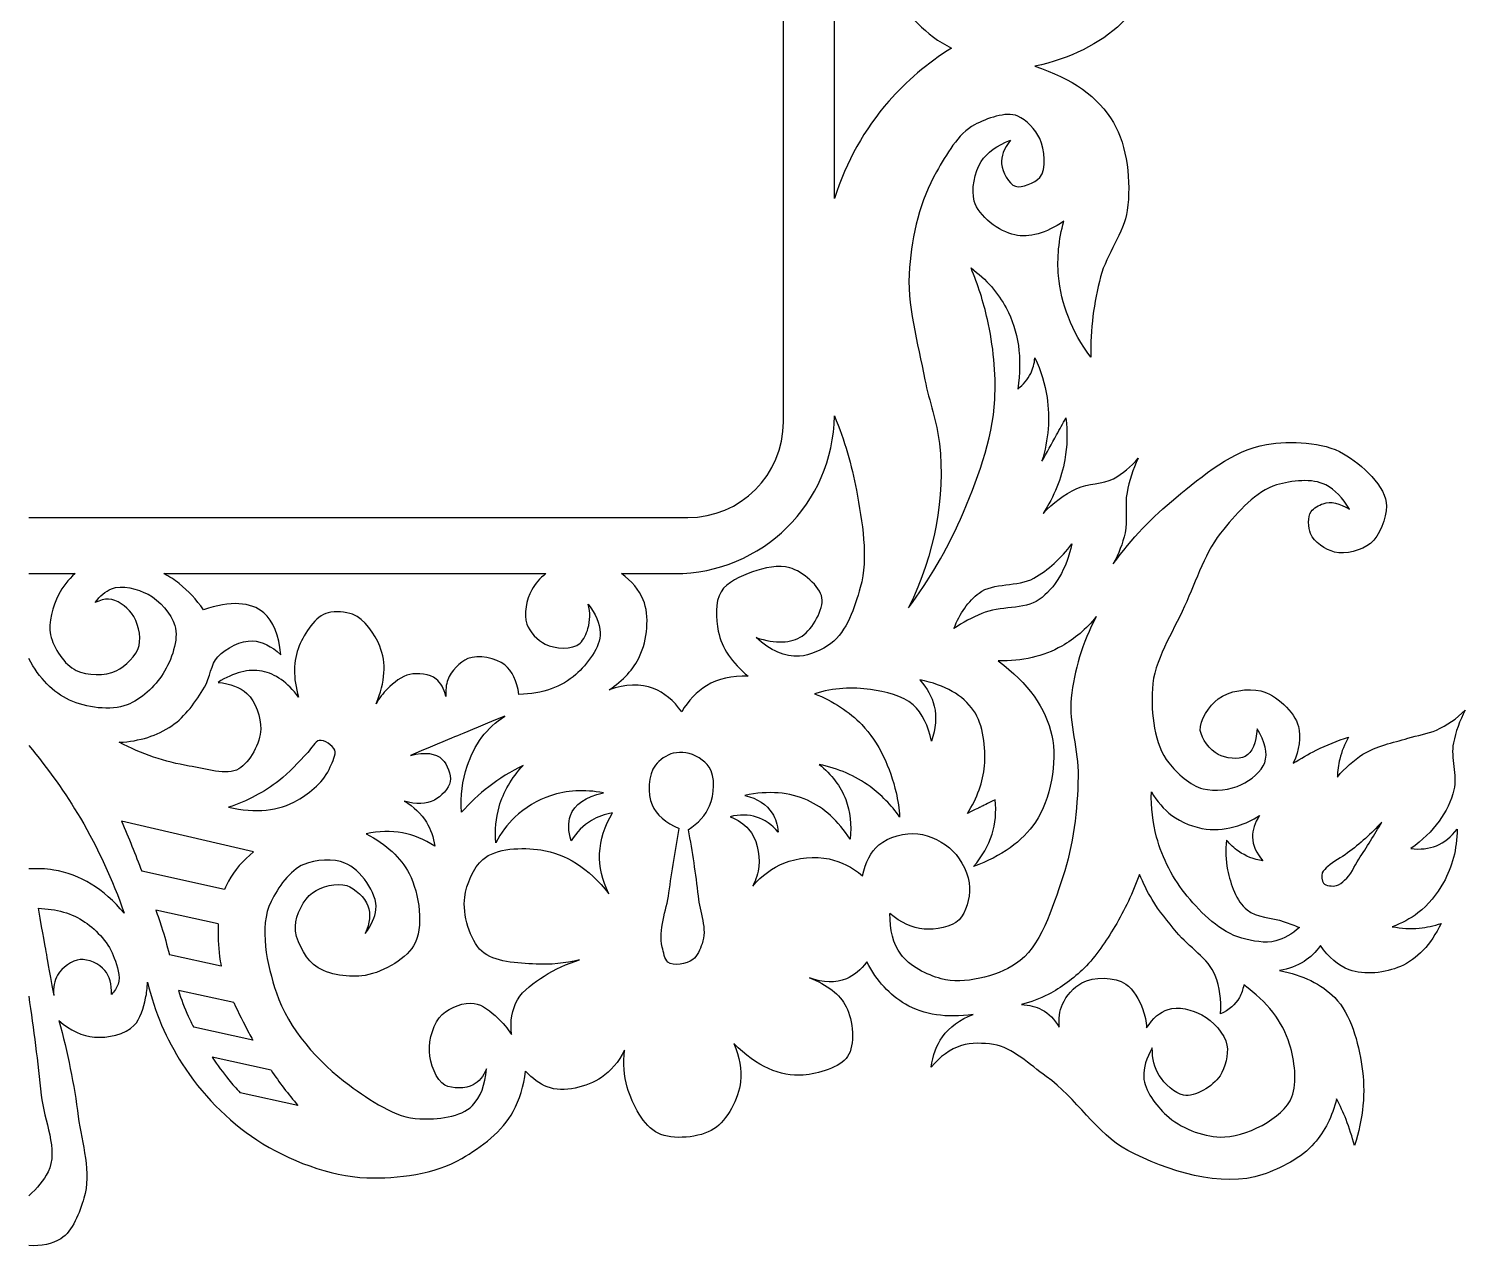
# Model space of a CAD drawing. Header units: millimetres. Extents: x -116 to 322, y -39 to 126.
# Drawn here: x -21 to 69, y -35.1 to 41.2 of the extents above; entities that cross this region are included whole.
import ezdxf

# ---------------------------------------------------------------- set-up
doc = ezdxf.new("R2010")
doc.units = ezdxf.units.MM
doc.linetypes.add('K5LT32770', pattern=[0])

msp = doc.modelspace()

# ---------------------------------------------------------------- linework, layer by layer
at = {"color": 30, "linetype": 'K5LT32770', "true_color": 0xff8000}
for p, q in [((26.321, 16.573), (26.321, 67.011)), ((29.511, 30.563), (29.511, 51.054)), ((-20.969, 10.573), (20.321, 10.573)), ((-20.969, 7.065), (-18.06, 7.065)), ((-12.499, 7.065), (11.437, 7.065)), ((16.169, 7.065), (19.511, 7.065)), ((-6.876, -10.361), (-15.147, -8.448)), ((-8.696, -12.726), (-13.886, -11.589)), ((-9.098, -14.876), (-13.003, -14.021)), ((-8.911, -17.529), (-12.158, -16.818)), ((-8.118, -19.81), (-11.585, -19.051)), ((-6.934, -22.162), (-10.633, -21.351)), ((-5.786, -24.05), (-9.482, -23.24)), ((-4.099, -26.262), (-7.722, -25.468))]:
    msp.add_line(p, q, dxfattribs=at)
for centre, radius, end in [((19.511, 17.065), 10, 359.303), ((20.321, 16.573), 6, 0)]:
    msp.add_arc(centre, radius, 270, end, dxfattribs=at)
for points, knots in [([(42.605, 65.462), (44.752, 64.106), (46.502, 62.47), (47.857, 60.553), (49.19, 58.665), (50.271, 56.34), (50.704, 54.07), (51.062, 52.197), (51.092, 50.089), (50.723, 48.226), (50.255, 45.863), (49.207, 43.155), (47.509, 41.549), (46.116, 40.233), (44.303, 39.333), (42.068, 38.849)], [0, 0, 0, 0, 1, 1, 1, 2, 2, 2, 3, 3, 3, 4, 4, 4, 5, 5, 5, 5]), ([(34.107, 49.781), (33.025, 48.139), (32.598, 46.572), (32.825, 45.081), (33.014, 43.842), (33.834, 42.468), (34.748, 41.52), (35.336, 40.911), (36.036, 40.4), (36.849, 39.988)], [0, 0, 0, 0, 1, 1, 1, 2, 2, 2, 3, 3, 3, 3]), ([(36.849, 39.988), (35.333, 39.026), (34.022, 37.914), (32.917, 36.652), (31.389, 34.908), (30.254, 32.879), (29.511, 30.563)], [0, 0, 0, 0, 1, 1, 1, 2, 2, 2, 2]), ([(42.068, 38.849), (44.402, 38.102), (46.043, 36.927), (46.993, 35.326), (47.867, 33.853), (48.113, 31.596), (47.859, 29.823), (47.654, 28.396), (46.57, 27.093), (46.19, 25.661), (45.76, 24.042), (45.553, 22.366), (45.571, 20.632)], [0, 0, 0, 0, 1, 1, 1, 2, 2, 2, 3, 3, 3, 4, 4, 4, 4]), ([(40.543, 34.213), (40.131, 33.696), (39.945, 33.201), (39.987, 32.729), (40.03, 32.238), (40.449, 31.465), (40.852, 31.328), (41.249, 31.193), (42.072, 31.556), (42.377, 31.884), (42.834, 32.375), (42.69, 33.633), (42.377, 34.316), (42.123, 34.87), (41.534, 35.506), (40.997, 35.726), (40.247, 36.033), (39.062, 35.586), (38.297, 35.181), (37.244, 34.623), (36.532, 33.306), (35.907, 32.234), (34.88, 30.475), (34.384, 28.264), (34.217, 26.238), (34.026, 23.931), (34.736, 21.53), (35.185, 19.21), (35.445, 17.87), (35.946, 16.548), (36.092, 15.213), (36.465, 11.804), (35.823, 8.376), (34.165, 4.929)], [0, 0, 0, 0, 1, 1, 1, 2, 2, 2, 3, 3, 3, 4, 4, 4, 5, 5, 5, 6, 6, 6, 7, 7, 7, 8, 8, 8, 9, 9, 9, 10, 10, 10, 11, 11, 11, 11]), ([(43.882, 29.143), (42.756, 28.378), (41.732, 28.089), (40.811, 28.278), (39.856, 28.473), (38.533, 29.478), (38.276, 30.4), (38.081, 31.101), (38.286, 32.223), (38.709, 32.873), (39.092, 33.462), (39.703, 33.908), (40.543, 34.213)], [0, 0, 0, 0, 1, 1, 1, 2, 2, 2, 3, 3, 3, 4, 4, 4, 4]), ([(45.571, 20.632), (44.377, 22.255), (43.704, 23.952), (43.552, 25.722), (43.457, 26.834), (43.566, 27.974), (43.882, 29.143)], [0, 0, 0, 0, 1, 1, 1, 2, 2, 2, 2]), ([(34.165, 4.929), (35.466, 6.684), (36.547, 8.533), (37.406, 10.476), (38.449, 12.832), (39.422, 15.412), (39.56, 17.962), (39.649, 19.615), (39.465, 21.356), (39.098, 22.988), (38.852, 24.084), (38.51, 25.161), (38.073, 26.218)], [0, 0, 0, 0, 1, 1, 1, 2, 2, 2, 3, 3, 3, 4, 4, 4, 4]), ([(38.073, 26.218), (39.036, 25.486), (39.771, 24.648), (40.278, 23.706), (41.054, 22.26), (41.294, 20.568), (40.996, 18.629)], [0, 0, 0, 0, 1, 1, 1, 2, 2, 2, 2]), ([(40.996, 18.629), (41.361, 18.906), (41.635, 19.231), (41.816, 19.603), (41.959, 19.898), (42.045, 20.223), (42.072, 20.578)], [0, 0, 0, 0, 1, 1, 1, 2, 2, 2, 2]), ([(42.072, 20.578), (42.453, 19.767), (42.707, 18.943), (42.835, 18.105), (43.033, 16.803), (42.926, 15.468), (42.513, 14.099)], [0, 0, 0, 0, 1, 1, 1, 2, 2, 2, 2]), ([(29.511, 16.944), (30.144, 15.423), (30.603, 13.871), (30.887, 12.285), (31.241, 10.305), (31.674, 8.083), (31.133, 6.193), (30.781, 4.965), (30.298, 3.418), (29.287, 2.686), (28.744, 2.294), (27.972, 1.923), (27.318, 1.886), (26.41, 1.834), (25.508, 2.224), (24.61, 3.055)], [0, 0, 0, 0, 1, 1, 1, 2, 2, 2, 3, 3, 3, 4, 4, 4, 5, 5, 5, 5]), ([(42.513, 14.099), (42.817, 14.652), (43.122, 15.204), (43.428, 15.756), (43.626, 16.11), (43.823, 16.465), (44.022, 16.819)], [0, 0, 0, 0, 1, 1, 1, 2, 2, 2, 2]), ([(44.022, 16.819), (44.124, 15.919), (44.1, 15.045), (43.948, 14.198), (43.738, 13.026), (43.284, 11.905), (42.588, 10.835)], [0, 0, 0, 0, 1, 1, 1, 2, 2, 2, 2]), ([(46.981, 7.673), (48.132, 9.248), (49.437, 10.629), (50.897, 11.815), (52.585, 13.188), (54.523, 14.832), (56.584, 15.154), (58.102, 15.391), (60.109, 15.334), (61.406, 14.577), (62.545, 13.913), (64.124, 12.507), (64.106, 11.28), (64.095, 10.549), (63.687, 9.424), (63.096, 8.951), (62.558, 8.521), (61.523, 8.238), (60.85, 8.415), (60.297, 8.56), (59.546, 9.042), (59.346, 9.569), (59.2, 9.954), (59.149, 10.614), (59.387, 10.95), (59.541, 11.167), (59.866, 11.358), (60.129, 11.445), (60.625, 11.608), (61.174, 11.491), (61.777, 11.094)], [0, 0, 0, 0, 1, 1, 1, 2, 2, 2, 3, 3, 3, 4, 4, 4, 5, 5, 5, 6, 6, 6, 7, 7, 7, 8, 8, 8, 9, 9, 9, 10, 10, 10, 10]), ([(42.588, 10.835), (43.216, 11.507), (43.918, 12.027), (44.694, 12.392), (45.401, 12.726), (46.317, 12.641), (47.002, 13.011), (47.576, 13.321), (48.092, 13.747), (48.547, 14.288)], [0, 0, 0, 0, 1, 1, 1, 2, 2, 2, 3, 3, 3, 3]), ([(48.547, 14.288), (48.221, 13.591), (47.988, 12.877), (47.847, 12.145), (47.688, 11.322), (47.908, 10.425), (47.723, 9.61), (47.572, 8.945), (47.324, 8.299), (46.981, 7.673)], [0, 0, 0, 0, 1, 1, 1, 2, 2, 2, 3, 3, 3, 3]), ([(61.777, 11.094), (61.371, 11.811), (60.876, 12.319), (60.294, 12.619), (59.453, 13.052), (58.148, 12.891), (57.223, 12.619), (55.923, 12.237), (54.809, 10.939), (53.905, 9.858), (52.768, 8.498), (52.192, 6.664), (51.453, 5.015), (50.697, 3.328), (49.528, 1.611), (49.433, -0.157), (49.352, -1.673), (49.53, -3.633), (50.464, -4.801), (50.991, -5.46), (51.803, -6.211), (52.61, -6.415), (53.337, -6.6), (54.33, -6.499), (55.015, -6.158), (55.582, -5.875), (56.291, -5.335), (56.474, -4.784), (56.674, -4.184), (56.514, -3.474), (55.993, -2.654)], [0, 0, 0, 0, 1, 1, 1, 2, 2, 2, 3, 3, 3, 4, 4, 4, 5, 5, 5, 6, 6, 6, 7, 7, 7, 8, 8, 8, 9, 9, 9, 10, 10, 10, 10]), ([(36.997, 3.622), (37.373, 4.583), (37.902, 5.325), (38.583, 5.848), (39.467, 6.526), (41.002, 6.213), (42.004, 6.775), (42.916, 7.287), (43.712, 8.008), (44.395, 8.939)], [0, 0, 0, 0, 1, 1, 1, 2, 2, 2, 3, 3, 3, 3]), ([(44.395, 8.939), (44.038, 7.326), (43.351, 6.158), (42.334, 5.436), (41.411, 4.78), (39.869, 5.051), (38.748, 4.57), (38.143, 4.31), (37.559, 3.994), (36.997, 3.622)], [0, 0, 0, 0, 1, 1, 1, 2, 2, 2, 3, 3, 3, 3]), ([(24.61, 3.055), (25.839, 2.664), (26.8, 2.697), (27.492, 3.154), (28.14, 3.581), (28.847, 4.84), (28.732, 5.547), (28.613, 6.268), (27.523, 7.191), (26.723, 7.427), (26.036, 7.63), (25.097, 7.425), (24.373, 7.171), (23.661, 6.921), (22.772, 6.518), (22.407, 5.932), (22.018, 5.304), (22.075, 4.221), (22.236, 3.453), (22.457, 2.405), (23.083, 1.465), (24.117, 0.633)], [0, 0, 0, 0, 1, 1, 1, 2, 2, 2, 3, 3, 3, 4, 4, 4, 5, 5, 5, 6, 6, 6, 7, 7, 7, 7]), ([(-16.803, 5.247), (-16.502, 5.665), (-16.165, 5.953), (-15.79, 6.112), (-15.135, 6.39), (-14.133, 6.106), (-13.49, 5.766), (-12.777, 5.39), (-12.022, 4.547), (-11.808, 3.813), (-11.551, 2.928), (-12.03, 1.635), (-12.55, 0.796), (-13.049, -0.009), (-13.942, -0.837), (-14.8, -1.158), (-15.844, -1.548), (-17.385, -1.34), (-18.411, -0.861), (-19.443, -0.38), (-20.296, 0.486), (-20.969, 1.735)], [0, 0, 0, 0, 1, 1, 1, 2, 2, 2, 3, 3, 3, 4, 4, 4, 5, 5, 5, 6, 6, 6, 7, 7, 7, 7]), ([(-18.06, 7.065), (-18.503, 6.674), (-18.851, 6.233), (-19.103, 5.741), (-19.478, 5.012), (-19.755, 3.989), (-19.598, 3.219), (-19.43, 2.397), (-18.725, 1.352), (-17.99, 0.994), (-17.322, 0.668), (-16.178, 0.64), (-15.493, 0.969), (-14.907, 1.25), (-14.213, 1.94), (-14.059, 2.551), (-13.908, 3.148), (-14.133, 4.074), (-14.528, 4.579), (-14.849, 4.989), (-15.441, 5.464), (-15.963, 5.469), (-16.231, 5.473), (-16.512, 5.398), (-16.803, 5.247)], [0, 0, 0, 0, 1, 1, 1, 2, 2, 2, 3, 3, 3, 4, 4, 4, 5, 5, 5, 6, 6, 6, 7, 7, 7, 8, 8, 8, 8]), ([(-10.028, 4.802), (-10.458, 5.439), (-10.961, 5.983), (-11.536, 6.434), (-11.837, 6.67), (-12.158, 6.88), (-12.499, 7.065)], [0, 0, 0, 0, 1, 1, 1, 2, 2, 2, 2]), ([(11.437, 7.065), (11.051, 6.771), (10.755, 6.43), (10.549, 6.042), (10.228, 5.44), (10.012, 4.511), (10.24, 3.899), (10.419, 3.417), (10.928, 2.87), (11.394, 2.642), (11.99, 2.35), (13.11, 2.263), (13.578, 2.704), (13.803, 2.916), (13.973, 3.305), (14.073, 3.631), (14.217, 4.104), (14.224, 4.613), (14.093, 5.156)], [0, 0, 0, 0, 1, 1, 1, 2, 2, 2, 3, 3, 3, 4, 4, 4, 5, 5, 5, 6, 6, 6, 6]), ([(15.392, -0.222), (16.288, 0.369), (16.926, 1.07), (17.308, 1.88), (17.785, 2.891), (17.95, 4.434), (17.535, 5.424), (17.274, 6.047), (16.818, 6.594), (16.169, 7.065)], [0, 0, 0, 0, 1, 1, 1, 2, 2, 2, 3, 3, 3, 3]), ([(-5.181, 1.983), (-5.284, 3.209), (-5.639, 4.083), (-6.244, 4.604), (-7.055, 5.302), (-8.316, 5.368), (-10.028, 4.802)], [0, 0, 0, 0, 1, 1, 1, 2, 2, 2, 2]), ([(0.801, -1.088), (1.374, 0.279), (1.451, 1.479), (1.03, 2.514), (0.724, 3.269), (0.083, 4.231), (-0.68, 4.513), (-1.123, 4.677), (-1.759, 4.731), (-2.205, 4.616), (-3.011, 4.409), (-3.688, 3.333), (-4.019, 2.535), (-4.404, 1.605), (-4.417, 0.534), (-4.06, -0.68)], [0, 0, 0, 0, 1, 1, 1, 2, 2, 2, 3, 3, 3, 4, 4, 4, 5, 5, 5, 5]), ([(14.093, 5.156), (14.564, 4.544), (14.812, 3.946), (14.835, 3.363), (14.872, 2.454), (14.016, 1.38), (13.31, 0.746), (12.429, -0.045), (11.241, -0.464), (9.745, -0.511)], [0, 0, 0, 0, 1, 1, 1, 2, 2, 2, 3, 3, 3, 3]), ([(45.92, 4.367), (45.047, 2.707), (44.524, 1.01), (44.353, -0.725), (44.195, -2.331), (44.808, -4.007), (44.781, -5.639), (44.745, -7.75), (44.491, -9.959), (43.819, -11.942), (43.166, -13.87), (42.438, -16.374), (40.864, -17.391), (39.655, -18.17), (37.631, -18.705), (36.199, -18.316), (35.308, -18.075), (34.201, -17.529), (33.67, -16.785), (33.194, -16.118), (32.968, -15.264), (32.994, -14.221)], [0, 0, 0, 0, 1, 1, 1, 2, 2, 2, 3, 3, 3, 4, 4, 4, 5, 5, 5, 6, 6, 6, 7, 7, 7, 7]), ([(45.92, 4.367), (45.282, 3.588), (44.561, 2.973), (43.757, 2.522), (42.602, 1.874), (41.276, 1.565), (39.779, 1.595)], [0, 0, 0, 0, 1, 1, 1, 2, 2, 2, 2]), ([(-15.295, -3.507), (-14.015, -3.437), (-12.918, -3.091), (-12.006, -2.469), (-11.166, -1.895), (-10.483, -0.95), (-9.954, -0.045), (-9.607, 0.548), (-9.557, 1.386), (-9.113, 1.859), (-8.603, 2.402), (-7.656, 2.893), (-6.937, 2.848), (-6.347, 2.811), (-5.762, 2.523), (-5.181, 1.983)], [0, 0, 0, 0, 1, 1, 1, 2, 2, 2, 3, 3, 3, 4, 4, 4, 5, 5, 5, 5]), ([(9.745, -0.511), (9.627, 0.343), (9.332, 0.961), (8.859, 1.344), (8.32, 1.78), (7.19, 1.996), (6.551, 1.735), (6.053, 1.533), (5.493, 0.96), (5.294, 0.417), (5.178, 0.101), (5.137, -0.249), (5.17, -0.634)], [0, 0, 0, 0, 1, 1, 1, 2, 2, 2, 3, 3, 3, 4, 4, 4, 4]), ([(-4.06, -0.68), (-4.75, 0.246), (-5.513, 0.789), (-6.347, 0.948), (-7.194, 1.11), (-8.114, 0.876), (-9.109, 0.248)], [0, 0, 0, 0, 1, 1, 1, 2, 2, 2, 2]), ([(39.779, 1.595), (41.654, 0.202), (42.774, -1.357), (43.138, -3.083), (43.488, -4.737), (43.068, -7.09), (42.108, -8.503), (41.278, -9.725), (39.986, -10.652), (38.234, -11.285)], [0, 0, 0, 0, 1, 1, 1, 2, 2, 2, 3, 3, 3, 3]), ([(-9.109, 0.248), (-8.338, 0.18), (-7.734, -0.053), (-7.295, -0.453), (-6.756, -0.944), (-6.411, -1.958), (-6.43, -2.679), (-6.452, -3.539), (-7.117, -4.765), (-7.81, -5.172), (-8.568, -5.617), (-9.904, -5.161), (-10.918, -4.991), (-12.424, -4.738), (-13.883, -4.244), (-15.295, -3.507)], [0, 0, 0, 0, 1, 1, 1, 2, 2, 2, 3, 3, 3, 4, 4, 4, 5, 5, 5, 5]), ([(5.17, -0.634), (5.052, -0.145), (4.846, 0.219), (4.552, 0.458), (4.159, 0.776), (3.412, 0.85), (2.903, 0.746), (2.396, 0.643), (1.892, 0.225), (1.502, -0.16), (1.231, -0.429), (0.997, -0.738), (0.801, -1.088)], [0, 0, 0, 0, 1, 1, 1, 2, 2, 2, 3, 3, 3, 4, 4, 4, 4]), ([(19.947, -1.594), (19.434, -0.88), (18.843, -0.395), (18.174, -0.14), (17.361, 0.17), (16.434, 0.143), (15.392, -0.222)], [0, 0, 0, 0, 1, 1, 1, 2, 2, 2, 2]), ([(24.117, 0.633), (23.1, 0.682), (22.225, 0.484), (21.49, 0.039), (20.878, -0.333), (20.364, -0.877), (19.947, -1.594)], [0, 0, 0, 0, 1, 1, 1, 2, 2, 2, 2]), ([(37.842, -7.967), (38.465, -6.991), (38.822, -5.995), (38.914, -4.979), (39.016, -3.85), (38.84, -2.399), (38.234, -1.517), (37.57, -0.551), (36.45, 0.088), (34.875, 0.399)], [0, 0, 0, 0, 1, 1, 1, 2, 2, 2, 3, 3, 3, 3]), ([(34.875, 0.399), (35.329, -0.111), (35.626, -0.655), (35.764, -1.232), (35.929, -1.917), (35.872, -2.65), (35.593, -3.43)], [0, 0, 0, 0, 1, 1, 1, 2, 2, 2, 2]), ([(35.593, -3.43), (35.405, -2.453), (35.021, -1.698), (34.442, -1.163), (33.797, -0.569), (32.691, -0.349), (31.78, -0.202), (30.644, -0.018), (29.47, -0.104), (28.26, -0.459)], [0, 0, 0, 0, 1, 1, 1, 2, 2, 2, 3, 3, 3, 3]), ([(28.26, -0.459), (29.446, -0.931), (30.436, -1.578), (31.231, -2.4), (32.299, -3.504), (33.029, -5.123), (33.377, -6.659), (33.49, -7.156), (33.565, -7.665), (33.601, -8.187)], [0, 0, 0, 0, 1, 1, 1, 2, 2, 2, 3, 3, 3, 3]), ([(55.993, -2.654), (55.947, -3.559), (55.701, -4.138), (55.255, -4.389), (54.852, -4.616), (54.013, -4.507), (53.555, -4.269), (53.05, -4.006), (52.503, -3.28), (52.439, -2.757), (52.361, -2.127), (53.014, -1.205), (53.555, -0.783), (54.204, -0.276), (55.448, -0.089), (56.234, -0.285), (57.17, -0.517), (58.348, -1.583), (58.587, -2.517), (58.758, -3.186), (58.649, -3.954), (58.26, -4.818)], [0, 0, 0, 0, 1, 1, 1, 2, 2, 2, 3, 3, 3, 4, 4, 4, 5, 5, 5, 6, 6, 6, 7, 7, 7, 7]), ([(61.028, -5.68), (61.504, -5.108), (62.039, -4.633), (62.631, -4.256), (63.457, -3.729), (64.497, -3.543), (65.45, -3.247), (66.038, -3.063), (66.676, -2.993), (67.23, -2.742), (67.889, -2.444), (68.492, -2.028), (69.04, -1.496)], [0, 0, 0, 0, 1, 1, 1, 2, 2, 2, 3, 3, 3, 4, 4, 4, 4]), ([(69.04, -1.496), (68.685, -2.16), (68.437, -2.842), (68.298, -3.543), (68.111, -4.489), (68.549, -5.576), (68.328, -6.481), (67.985, -7.887), (67.085, -9.114), (65.628, -10.161)], [0, 0, 0, 0, 1, 1, 1, 2, 2, 2, 3, 3, 3, 3]), ([(6.156, -7.889), (6.08, -6.867), (6.195, -5.904), (6.503, -5), (6.717, -4.368), (7.023, -3.72), (7.427, -3.189), (7.814, -2.68), (8.289, -2.237), (8.852, -1.86)], [0, 0, 0, 0, 1, 1, 1, 2, 2, 2, 3, 3, 3, 3]), ([(-8.451, -7.576), (-7.277, -7.186), (-6.223, -6.631), (-5.289, -5.912), (-4.628, -5.403), (-4.076, -4.74), (-3.487, -4.137), (-3.244, -3.889), (-3.031, -3.431), (-2.765, -3.388), (-2.473, -3.34), (-1.903, -3.709), (-1.795, -3.998), (-1.692, -4.272), (-1.935, -4.726), (-2.072, -5.052), (-2.438, -5.926), (-3.326, -6.677), (-4.124, -7.132), (-5.313, -7.809), (-6.755, -7.957), (-8.451, -7.576)], [0, 0, 0, 0, 1, 1, 1, 2, 2, 2, 3, 3, 3, 4, 4, 4, 5, 5, 5, 6, 6, 6, 7, 7, 7, 7]), ([(58.26, -4.818), (58.726, -4.517), (59.205, -4.244), (59.699, -4), (60.351, -3.677), (61.028, -3.404), (61.728, -3.181)], [0, 0, 0, 0, 1, 1, 1, 2, 2, 2, 2]), ([(61.728, -3.181), (61.477, -3.621), (61.293, -4.078), (61.177, -4.552), (61.087, -4.918), (61.038, -5.294), (61.028, -5.68)], [0, 0, 0, 0, 1, 1, 1, 2, 2, 2, 2]), ([(-20.969, -3.709), (-19.752, -5.149), (-18.673, -6.668), (-17.731, -8.268), (-16.628, -10.14), (-15.714, -12.123), (-14.989, -14.214)], [0, 0, 0, 0, 1, 1, 1, 2, 2, 2, 2]), ([(2.959, -4.325), (3.873, -4.096), (4.535, -4.18), (4.946, -4.578), (5.249, -4.87), (5.517, -5.546), (5.446, -5.964), (5.371, -6.4), (4.86, -6.908), (4.447, -7.129), (3.939, -7.401), (3.311, -7.419), (2.561, -7.185)], [0, 0, 0, 0, 1, 1, 1, 2, 2, 2, 3, 3, 3, 4, 4, 4, 4]), ([(20.346, -8.981), (21, -8.563), (21.449, -8.067), (21.691, -7.493), (21.985, -6.797), (22.074, -5.643), (21.664, -5.059), (21.376, -4.648), (20.75, -4.244), (20.206, -4.163), (19.956, -4.125), (19.664, -4.13), (19.417, -4.189), (18.995, -4.291), (18.55, -4.619), (18.294, -4.938), (17.821, -5.529), (17.796, -6.745), (18.093, -7.426), (18.362, -8.042), (18.928, -8.537), (19.791, -8.912)], [0, 0, 0, 0, 1, 1, 1, 2, 2, 2, 3, 3, 3, 4, 4, 4, 5, 5, 5, 6, 6, 6, 7, 7, 7, 7]), ([(10.008, -4.961), (9.234, -5.333), (8.515, -5.776), (7.851, -6.29), (7.24, -6.763), (6.675, -7.296), (6.156, -7.889)], [0, 0, 0, 0, 1, 1, 1, 2, 2, 2, 2]), ([(8.294, -9.795), (8.231, -9.002), (8.302, -8.25), (8.506, -7.542), (8.775, -6.607), (9.275, -5.747), (10.008, -4.961)], [0, 0, 0, 0, 1, 1, 1, 2, 2, 2, 2]), ([(33.601, -8.187), (33.067, -7.43), (32.448, -6.794), (31.746, -6.281), (30.826, -5.608), (29.761, -5.144), (28.552, -4.89)], [0, 0, 0, 0, 1, 1, 1, 2, 2, 2, 2]), ([(28.552, -4.89), (29.345, -5.528), (29.9, -6.26), (30.218, -7.088), (30.506, -7.84), (30.597, -8.67), (30.492, -9.578)], [0, 0, 0, 0, 1, 1, 1, 2, 2, 2, 2]), ([(2.561, -7.185), (3.16, -7.54), (3.622, -7.984), (3.948, -8.516), (4.217, -8.955), (4.392, -9.454), (4.475, -10.014)], [0, 0, 0, 0, 1, 1, 1, 2, 2, 2, 2]), ([(15.035, -6.675), (13.843, -6.446), (12.738, -6.503), (11.722, -6.849), (10.923, -7.12), (10.106, -7.607), (9.488, -8.197), (9.016, -8.648), (8.618, -9.181), (8.294, -9.795)], [0, 0, 0, 0, 1, 1, 1, 2, 2, 2, 3, 3, 3, 3]), ([(13.013, -9.68), (12.827, -9.066), (12.814, -8.539), (12.974, -8.1), (13.227, -7.405), (13.914, -6.93), (15.035, -6.675)], [0, 0, 0, 0, 1, 1, 1, 2, 2, 2, 2]), ([(30.492, -9.578), (29.754, -8.422), (28.867, -7.609), (27.831, -7.14), (26.698, -6.626), (25.387, -6.523), (23.898, -6.83)], [0, 0, 0, 0, 1, 1, 1, 2, 2, 2, 2]), ([(23.898, -6.83), (24.698, -7.029), (25.27, -7.401), (25.615, -7.947), (25.825, -8.278), (25.951, -8.673), (25.993, -9.132)], [0, 0, 0, 0, 1, 1, 1, 2, 2, 2, 2]), ([(38.234, -11.285), (38.779, -10.663), (39.164, -9.99), (39.388, -9.266), (39.597, -8.589), (39.666, -7.868), (39.594, -7.102)], [0, 0, 0, 0, 1, 1, 1, 2, 2, 2, 2]), ([(58.645, -15.106), (58.185, -15.531), (57.693, -15.812), (57.168, -15.948), (56.509, -16.119), (55.701, -15.958), (55.039, -15.776), (53.704, -15.409), (52.518, -14.227), (51.622, -13.149), (50.752, -12.103), (50.053, -10.763), (49.698, -9.439), (49.456, -8.536), (49.347, -7.591), (49.372, -6.606)], [0, 0, 0, 0, 1, 1, 1, 2, 2, 2, 3, 3, 3, 4, 4, 4, 5, 5, 5, 5]), ([(49.372, -6.606), (49.72, -7.213), (50.149, -7.705), (50.66, -8.083), (51.262, -8.528), (52.063, -8.852), (52.806, -8.941), (53.445, -9.018), (54.157, -8.925), (54.781, -8.735), (55.253, -8.592), (55.705, -8.38), (56.138, -8.1)], [0, 0, 0, 0, 1, 1, 1, 2, 2, 2, 3, 3, 3, 4, 4, 4, 4]), ([(15.613, -7.927), (15.121, -8.012), (14.678, -8.172), (14.284, -8.409), (13.782, -8.709), (13.358, -9.133), (13.013, -9.68)], [0, 0, 0, 0, 1, 1, 1, 2, 2, 2, 2]), ([(15.381, -12.991), (14.965, -12.141), (14.773, -11.301), (14.804, -10.47), (14.836, -9.612), (15.105, -8.765), (15.613, -7.927)], [0, 0, 0, 0, 1, 1, 1, 2, 2, 2, 2]), ([(25.993, -9.132), (25.59, -8.663), (25.138, -8.348), (24.636, -8.187), (24.131, -8.025), (23.576, -8.019), (22.971, -8.17)], [0, 0, 0, 0, 1, 1, 1, 2, 2, 2, 2]), ([(56.138, -8.1), (55.842, -8.554), (55.699, -9.001), (55.709, -9.439), (55.72, -9.948), (55.938, -10.446), (56.361, -10.933)], [0, 0, 0, 0, 1, 1, 1, 2, 2, 2, 2]), ([(20.346, -8.981), (20.606, -10.362), (20.814, -11.749), (20.97, -13.141), (21.081, -14.132), (21.563, -15.224), (21.224, -16.123), (21.094, -16.468), (20.918, -16.909), (20.646, -17.117), (20.272, -17.403), (19.389, -17.559), (19.074, -17.279), (18.874, -17.099), (18.808, -16.651), (18.728, -16.331), (18.457, -15.246), (18.986, -14.063), (19.144, -12.933), (19.332, -11.589), (19.548, -10.248), (19.791, -8.912)], [0, 0, 0, 0, 1, 1, 1, 2, 2, 2, 3, 3, 3, 4, 4, 4, 5, 5, 5, 6, 6, 6, 7, 7, 7, 7]), ([(22.971, -8.17), (23.458, -8.357), (23.847, -8.614), (24.138, -8.943), (24.642, -9.51), (24.854, -10.504), (24.774, -11.278), (24.731, -11.692), (24.605, -12.104), (24.396, -12.515)], [0, 0, 0, 0, 1, 1, 1, 2, 2, 2, 3, 3, 3, 3]), ([(63.811, -8.503), (63.348, -9.291), (62.867, -10.067), (62.369, -10.832), (62.079, -11.275), (61.887, -11.822), (61.482, -12.151), (61.327, -12.277), (61.151, -12.433), (60.967, -12.481), (60.722, -12.544), (60.302, -12.507), (60.164, -12.336), (60.051, -12.198), (60.011, -11.866), (60.081, -11.677), (60.137, -11.527), (60.308, -11.408), (60.432, -11.285), (60.785, -10.937), (61.27, -10.74), (61.668, -10.44), (62.435, -9.862), (63.15, -9.216), (63.811, -8.503)], [0, 0, 0, 0, 1, 1, 1, 2, 2, 2, 3, 3, 3, 4, 4, 4, 5, 5, 5, 6, 6, 6, 7, 7, 7, 8, 8, 8, 8]), ([(68.536, -8.944), (68.515, -10.199), (68.228, -11.317), (67.675, -12.297), (67.278, -13.001), (66.72, -13.703), (66.073, -14.197), (65.599, -14.558), (65.065, -14.845), (64.47, -15.057)], [0, 0, 0, 0, 1, 1, 1, 2, 2, 2, 3, 3, 3, 3]), ([(65.628, -10.161), (66.218, -10.237), (66.752, -10.177), (67.23, -9.983), (67.725, -9.781), (68.16, -9.435), (68.536, -8.944)], [0, 0, 0, 0, 1, 1, 1, 2, 2, 2, 2]), ([(0.176, -9.237), (1.441, -9.895), (2.337, -10.727), (2.866, -11.733), (3.519, -12.975), (3.815, -15.156), (3.144, -16.254), (2.587, -17.164), (1.054, -18.014), (-0.101, -18.14), (-1.058, -18.244), (-2.421, -18.035), (-3.125, -17.419), (-3.723, -16.895), (-4.295, -15.823), (-4.262, -15.034), (-4.232, -14.326), (-3.755, -13.346), (-3.18, -12.926), (-2.65, -12.539), (-1.655, -12.277), (-1.044, -12.482), (-0.528, -12.655), (0.103, -13.236), (0.287, -13.758), (0.459, -14.247), (0.404, -14.82), (0.12, -15.478)], [0, 0, 0, 0, 1, 1, 1, 2, 2, 2, 3, 3, 3, 4, 4, 4, 5, 5, 5, 6, 6, 6, 7, 7, 7, 8, 8, 8, 9, 9, 9, 9]), ([(4.475, -10.014), (3.827, -9.592), (3.152, -9.314), (2.45, -9.182), (1.721, -9.044), (0.963, -9.062), (0.176, -9.237)], [0, 0, 0, 0, 1, 1, 1, 2, 2, 2, 2]), ([(31.282, -11.862), (31.455, -11.018), (31.792, -10.377), (32.295, -9.939), (32.883, -9.427), (33.949, -9.16), (34.734, -9.235), (35.492, -9.307), (36.393, -9.767), (36.932, -10.317), (37.485, -10.88), (37.959, -11.82), (37.98, -12.601), (37.998, -13.262), (37.771, -14.19), (37.327, -14.627), (36.853, -15.094), (35.84, -15.268), (35.129, -15.211), (34.394, -15.151), (33.682, -14.821), (32.994, -14.221)], [0, 0, 0, 0, 1, 1, 1, 2, 2, 2, 3, 3, 3, 4, 4, 4, 5, 5, 5, 6, 6, 6, 7, 7, 7, 7]), ([(54.077, -9.628), (54, -10.277), (54.022, -10.901), (54.146, -11.5), (54.33, -12.391), (54.703, -13.467), (55.365, -14.007), (55.947, -14.482), (56.933, -14.468), (57.701, -14.746), (58.017, -14.861), (58.332, -14.981), (58.645, -15.106)], [0, 0, 0, 0, 1, 1, 1, 2, 2, 2, 3, 3, 3, 4, 4, 4, 4]), ([(56.361, -10.933), (55.785, -10.839), (55.275, -10.639), (54.833, -10.332), (54.555, -10.14), (54.303, -9.905), (54.077, -9.628)], [0, 0, 0, 0, 1, 1, 1, 2, 2, 2, 2]), ([(-6.876, -10.361), (-7.547, -10.909), (-8.073, -11.523), (-8.452, -12.203), (-8.544, -12.369), (-8.625, -12.544), (-8.696, -12.726)], [0, 0, 0, 0, 1, 1, 1, 2, 2, 2, 2]), ([(0.12, -15.478), (0.51, -14.964), (0.732, -14.465), (0.786, -13.98), (0.902, -12.944), (-0.21, -11.458), (-1.155, -11.068), (-1.853, -10.78), (-3.007, -10.843), (-3.735, -11.151), (-4.61, -11.522), (-5.365, -12.614), (-5.787, -13.481), (-6.566, -15.078), (-6.033, -17.467), (-5.454, -19.194), (-4.708, -21.422), (-2.822, -23.582), (-0.878, -24.991), (0.409, -25.923), (1.997, -27.045), (3.532, -27.099), (4.601, -27.136), (6.133, -26.997), (6.832, -26.266), (7.339, -25.737), (7.635, -24.97), (7.72, -23.964)], [0, 0, 0, 0, 1, 1, 1, 2, 2, 2, 3, 3, 3, 4, 4, 4, 5, 5, 5, 6, 6, 6, 7, 7, 7, 8, 8, 8, 9, 9, 9, 9]), ([(13.545, -17.142), (12.629, -17.36), (11.721, -17.447), (10.82, -17.403), (9.675, -17.347), (8.167, -17.283), (7.421, -16.598), (6.66, -15.899), (6.202, -14.296), (6.348, -13.199), (6.455, -12.395), (6.903, -11.362), (7.481, -10.844), (8.295, -10.114), (9.981, -10.083), (11.118, -10.248), (12.682, -10.474), (14.103, -11.389), (15.381, -12.991)], [0, 0, 0, 0, 1, 1, 1, 2, 2, 2, 3, 3, 3, 4, 4, 4, 5, 5, 5, 6, 6, 6, 6]), ([(24.396, -12.515), (24.977, -11.846), (25.63, -11.365), (26.354, -11.072), (27.201, -10.729), (28.295, -10.621), (29.187, -10.815), (29.921, -10.974), (30.62, -11.323), (31.282, -11.862)], [0, 0, 0, 0, 1, 1, 1, 2, 2, 2, 3, 3, 3, 3]), ([(-14.989, -14.214), (-16.267, -12.68), (-17.739, -11.778), (-19.405, -11.508), (-19.908, -11.426), (-20.43, -11.403), (-20.969, -11.437)], [0, 0, 0, 0, 1, 1, 1, 2, 2, 2, 2]), ([(48.63, -11.779), (48.22, -12.929), (47.704, -14.017), (47.084, -15.042), (46.528, -15.962), (45.926, -16.906), (45.161, -17.652), (44.503, -18.294), (43.734, -18.886), (42.911, -19.301), (42.381, -19.568), (41.82, -19.78), (41.229, -19.936)], [0, 0, 0, 0, 1, 1, 1, 2, 2, 2, 3, 3, 3, 4, 4, 4, 4]), ([(53.703, -20.523), (53.766, -19.643), (53.657, -18.841), (53.377, -18.119), (52.955, -17.035), (51.71, -16.347), (50.948, -15.402), (50.415, -14.741), (49.853, -14.087), (49.42, -13.359), (49.12, -12.855), (48.857, -12.328), (48.63, -11.779)], [0, 0, 0, 0, 1, 1, 1, 2, 2, 2, 3, 3, 3, 4, 4, 4, 4]), ([(-20.384, -13.906), (-19.233, -13.934), (-18.254, -14.221), (-17.446, -14.766), (-16.678, -15.285), (-15.917, -16.137), (-15.606, -17.022), (-15.43, -17.523), (-15.193, -18.164), (-15.369, -18.654), (-15.451, -18.883), (-15.59, -19.101), (-15.784, -19.307)], [0, 0, 0, 0, 1, 1, 1, 2, 2, 2, 3, 3, 3, 4, 4, 4, 4]), ([(-13.003, -14.021), (-12.882, -14.367), (-12.764, -14.715), (-12.648, -15.063), (-12.457, -15.636), (-12.303, -16.225), (-12.158, -16.818)], [0, 0, 0, 0, 1, 1, 1, 2, 2, 2, 2]), ([(-9.098, -14.876), (-9.128, -15.572), (-9.085, -16.274), (-9.011, -16.916), (-8.987, -17.121), (-8.954, -17.325), (-8.911, -17.529)], [0, 0, 0, 0, 1, 1, 1, 2, 2, 2, 2]), ([(67.527, -14.849), (66.883, -16.189), (66.032, -17.09), (64.975, -17.55), (64.061, -17.948), (62.696, -18.124), (61.77, -17.758), (61.09, -17.488), (60.486, -16.984), (59.96, -16.244)], [0, 0, 0, 0, 1, 1, 1, 2, 2, 2, 3, 3, 3, 3]), ([(64.47, -15.057), (65.041, -15.169), (65.605, -15.199), (66.162, -15.146), (66.621, -15.103), (67.076, -15.004), (67.527, -14.849)], [0, 0, 0, 0, 1, 1, 1, 2, 2, 2, 2]), ([(-15.784, -19.307), (-15.759, -18.661), (-15.898, -18.156), (-16.2, -17.793), (-16.525, -17.402), (-17.254, -17.068), (-17.743, -17.111), (-18.244, -17.154), (-18.903, -17.626), (-19.167, -18.09), (-19.365, -18.438), (-19.445, -18.863), (-19.405, -19.366)], [0, 0, 0, 0, 1, 1, 1, 2, 2, 2, 3, 3, 3, 4, 4, 4, 4]), ([(59.96, -16.244), (59.668, -16.652), (59.327, -16.982), (58.937, -17.236), (58.491, -17.526), (57.982, -17.715), (57.409, -17.803)], [0, 0, 0, 0, 1, 1, 1, 2, 2, 2, 2]), ([(9.27, -21.815), (9.19, -20.973), (9.319, -20.248), (9.657, -19.639), (10, -19.023), (10.713, -18.555), (11.327, -18.148), (11.997, -17.705), (12.737, -17.369), (13.545, -17.142)], [0, 0, 0, 0, 1, 1, 1, 2, 2, 2, 3, 3, 3, 3]), ([(31.539, -17.267), (31.165, -17.771), (30.739, -18.123), (30.26, -18.322), (29.592, -18.6), (28.82, -18.581), (27.946, -18.263)], [0, 0, 0, 0, 1, 1, 1, 2, 2, 2, 2]), ([(38.204, -20.551), (36.546, -20.797), (35.132, -20.584), (33.962, -19.913), (32.984, -19.352), (32.176, -18.47), (31.539, -17.267)], [0, 0, 0, 0, 1, 1, 1, 2, 2, 2, 2]), ([(57.409, -17.803), (58.866, -18.084), (60.016, -18.65), (60.858, -19.498), (61.876, -20.523), (62.343, -22.327), (62.567, -23.814), (62.808, -25.41), (62.651, -27.062), (62.097, -28.771)], [0, 0, 0, 0, 1, 1, 1, 2, 2, 2, 3, 3, 3, 3]), ([(-19.078, -20.939), (-18.357, -21.566), (-17.615, -21.913), (-16.853, -21.977), (-16.045, -22.046), (-14.901, -21.806), (-14.36, -21.235), (-13.978, -20.833), (-13.778, -20.136), (-13.648, -19.544), (-13.575, -19.216), (-13.536, -18.88), (-13.529, -18.535)], [0, 0, 0, 0, 1, 1, 1, 2, 2, 2, 3, 3, 3, 4, 4, 4, 4]), ([(-13.529, -18.535), (-13.066, -20.41), (-12.344, -22.111), (-11.363, -23.639), (-10.178, -25.484), (-8.499, -27.239), (-6.674, -28.417), (-4.689, -29.698), (-2.13, -30.695), (0.21, -30.791), (2.167, -30.871), (4.473, -30.542), (6.175, -29.574), (7.393, -28.881), (8.721, -27.867), (9.39, -26.631), (9.794, -25.884), (10.052, -25.043), (10.161, -24.109)], [0, 0, 0, 0, 1, 1, 1, 2, 2, 2, 3, 3, 3, 4, 4, 4, 5, 5, 5, 6, 6, 6, 6]), ([(27.946, -18.263), (29.077, -18.686), (29.848, -19.291), (30.257, -20.077), (30.693, -20.913), (30.818, -22.483), (30.343, -23.197), (29.885, -23.885), (28.487, -24.274), (27.565, -24.351), (26.101, -24.473), (24.648, -23.818), (23.207, -22.385)], [0, 0, 0, 0, 1, 1, 1, 2, 2, 2, 3, 3, 3, 4, 4, 4, 4]), ([(43.598, -21.361), (43.553, -20.827), (43.621, -20.346), (43.804, -19.919), (44.031, -19.391), (44.527, -18.844), (45.007, -18.579), (45.743, -18.173), (47.092, -18.186), (47.771, -18.648), (48.243, -18.969), (48.62, -19.655), (48.836, -20.245), (48.968, -20.607), (49.049, -20.99), (49.077, -21.396)], [0, 0, 0, 0, 1, 1, 1, 2, 2, 2, 3, 3, 3, 4, 4, 4, 5, 5, 5, 5]), ([(49.429, -22.656), (49.05, -23.284), (48.872, -23.888), (48.895, -24.466), (48.929, -25.322), (49.676, -26.265), (50.319, -26.87), (51.154, -27.654), (52.581, -28.21), (53.673, -28.235), (55.23, -28.27), (57.645, -27.091), (58.183, -25.712), (58.527, -24.833), (58.342, -23.422), (58.035, -22.419), (57.598, -20.99), (56.638, -19.754), (55.156, -18.709)], [0, 0, 0, 0, 1, 1, 1, 2, 2, 2, 3, 3, 3, 4, 4, 4, 5, 5, 5, 6, 6, 6, 6]), ([(55.156, -18.709), (55.108, -18.998), (55.018, -19.259), (54.888, -19.493), (54.64, -19.936), (54.245, -20.279), (53.703, -20.523)], [0, 0, 0, 0, 1, 1, 1, 2, 2, 2, 2]), ([(-20.969, -19.413), (-20.665, -21.474), (-20.405, -23.539), (-20.187, -25.609), (-20.019, -27.209), (-19.077, -29.065), (-19.76, -30.416), (-20.032, -30.955), (-20.435, -31.453), (-20.969, -31.912)], [0, 0, 0, 0, 1, 1, 1, 2, 2, 2, 3, 3, 3, 3]), ([(-11.585, -19.051), (-11.42, -19.604), (-11.227, -20.144), (-10.981, -20.661), (-10.871, -20.892), (-10.755, -21.123), (-10.633, -21.351)], [0, 0, 0, 0, 1, 1, 1, 2, 2, 2, 2]), ([(7.72, -23.964), (7.508, -24.435), (7.231, -24.768), (6.888, -24.963), (6.419, -25.229), (5.555, -25.218), (5.113, -24.991), (4.534, -24.693), (4.186, -23.599), (4.142, -22.883), (4.095, -22.122), (4.405, -21.057), (4.946, -20.553), (5.411, -20.121), (6.315, -19.759), (6.943, -19.86), (7.458, -19.942), (7.993, -20.391), (8.413, -20.775), (8.741, -21.074), (9.026, -21.421), (9.27, -21.815)], [0, 0, 0, 0, 1, 1, 1, 2, 2, 2, 3, 3, 3, 4, 4, 4, 5, 5, 5, 6, 6, 6, 7, 7, 7, 7]), ([(-8.118, -19.81), (-7.823, -20.458), (-7.491, -21.094), (-7.174, -21.709), (-7.095, -21.861), (-7.015, -22.012), (-6.934, -22.162)], [0, 0, 0, 0, 1, 1, 1, 2, 2, 2, 2]), ([(35.577, -23.865), (35.668, -23.122), (35.903, -22.486), (36.281, -21.959), (36.725, -21.341), (37.366, -20.871), (38.204, -20.551)], [0, 0, 0, 0, 1, 1, 1, 2, 2, 2, 2]), ([(41.229, -19.936), (41.713, -19.949), (42.142, -20.058), (42.516, -20.262), (42.951, -20.5), (43.312, -20.866), (43.598, -21.361)], [0, 0, 0, 0, 1, 1, 1, 2, 2, 2, 2]), ([(49.077, -21.396), (49.463, -20.79), (49.91, -20.403), (50.419, -20.235), (51.037, -20.031), (51.952, -20.265), (52.542, -20.585), (53.217, -20.951), (53.977, -21.756), (54.108, -22.481), (54.213, -23.06), (54.007, -23.902), (53.675, -24.398), (53.238, -25.051), (52.098, -25.748), (51.388, -25.613), (50.85, -25.511), (50.188, -24.906), (49.863, -24.377), (49.569, -23.899), (49.424, -23.325), (49.429, -22.656)], [0, 0, 0, 0, 1, 1, 1, 2, 2, 2, 3, 3, 3, 4, 4, 4, 5, 5, 5, 6, 6, 6, 7, 7, 7, 7]), ([(-19.078, -20.939), (-18.531, -22.925), (-18.126, -24.93), (-17.865, -26.954), (-17.647, -28.642), (-17.016, -30.497), (-17.509, -32.059), (-17.792, -32.955), (-18.2, -34.14), (-18.963, -34.611), (-19.496, -34.939), (-20.164, -35.079), (-20.969, -35.039)], [0, 0, 0, 0, 1, 1, 1, 2, 2, 2, 3, 3, 3, 4, 4, 4, 4]), ([(23.207, -22.385), (23.575, -23.217), (23.719, -24.011), (23.637, -24.767), (23.523, -25.829), (22.801, -27.184), (21.96, -27.728), (21.093, -28.289), (19.368, -28.442), (18.461, -27.997), (17.567, -27.558), (16.843, -26.193), (16.536, -25.119), (16.33, -24.398), (16.274, -23.625), (16.37, -22.8)], [0, 0, 0, 0, 1, 1, 1, 2, 2, 2, 3, 3, 3, 4, 4, 4, 5, 5, 5, 5]), ([(60.978, -25.838), (60.705, -26.945), (60.24, -27.875), (59.583, -28.628), (58.787, -29.54), (57.477, -30.201), (56.349, -30.586), (53.786, -31.462), (50.323, -30.365), (47.892, -29.073), (45.941, -28.036), (44.658, -25.76), (42.787, -24.443), (41.737, -23.704), (40.701, -22.639), (39.475, -22.44), (38.838, -22.337), (38.077, -22.315), (37.466, -22.509), (36.758, -22.733), (36.129, -23.185), (35.577, -23.865)], [0, 0, 0, 0, 1, 1, 1, 2, 2, 2, 3, 3, 3, 4, 4, 4, 5, 5, 5, 6, 6, 6, 7, 7, 7, 7]), ([(-9.482, -23.24), (-9.15, -23.723), (-8.798, -24.192), (-8.432, -24.642), (-8.203, -24.923), (-7.966, -25.198), (-7.722, -25.468)], [0, 0, 0, 0, 1, 1, 1, 2, 2, 2, 2]), ([(16.37, -22.8), (15.985, -23.537), (15.502, -24.103), (14.921, -24.498), (14.023, -25.107), (12.522, -25.486), (11.525, -25.098), (11.038, -24.909), (10.584, -24.579), (10.161, -24.109)], [0, 0, 0, 0, 1, 1, 1, 2, 2, 2, 3, 3, 3, 3]), ([(62.097, -28.771), (61.955, -28.216), (61.78, -27.673), (61.572, -27.144), (61.397, -26.7), (61.199, -26.264), (60.978, -25.838)], [0, 0, 0, 0, 1, 1, 1, 2, 2, 2, 2])]:
    msp.add_open_spline(points, degree=3, knots=knots, dxfattribs=at)
for points in [[(8.852, -1.86), (4.923, -3.504), (6.888, -2.682), (2.959, -4.325)], [(39.594, -7.102), (38.426, -7.679), (39.01, -7.39), (37.842, -7.967)], [(-15.147, -8.448), (-14.707, -9.489), (-14.286, -10.536), (-13.886, -11.589)], [(-20.384, -13.906), (-19.731, -17.546), (-20.058, -15.726), (-19.405, -19.366)], [(-5.786, -24.05), (-5.272, -24.812), (-4.709, -25.55), (-4.099, -26.262)]]:
    msp.add_open_spline(points, degree=3, dxfattribs=at)

doc.saveas('drawing.dxf')
